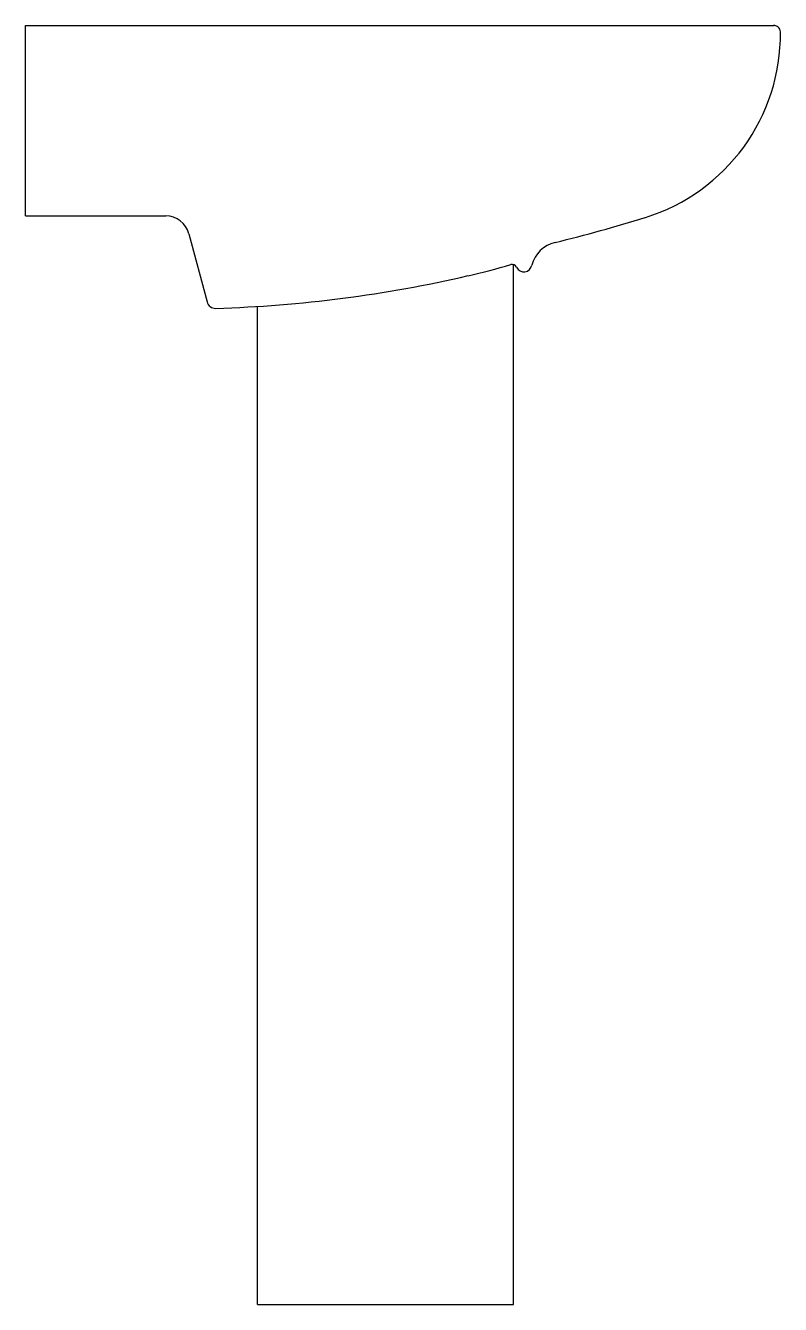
# Model space of a CAD drawing. Extents: x -953.64 to -953.168, y 781.078 to 781.878.
import ezdxf

# ---------------------------------------------------------------- set-up
doc = ezdxf.new("R2010")
doc.units = 0
doc.header["$LTSCALE"] = 0.28
doc.header["$MEASUREMENT"] = 0
doc.linetypes.add('CONTINU', pattern=[0])
doc.layers.get('0').update_dxf_attribs({"linetype": 'CONTINUOUS'})

msp = doc.modelspace()

# ---------------------------------------------------------------- linework, layer by layer
at = {"linetype": 'CONTINU'}
for p, q in [((-953.63956, 781.75895), (-953.63956, 781.87803)), ((-953.63956, 781.87803), (-953.62503, 781.87803)), ((-953.62503, 781.87803), (-953.17138, 781.87803)), ((-953.63956, 781.75895), (-953.55195, 781.75895)), ((-953.53746, 781.74782), (-953.52606, 781.70519)), ((-953.33452, 781.07803), (-953.33452, 781.72856)), ((-953.49452, 781.07803), (-953.49452, 781.70235)), ((-953.49452, 781.07803), (-953.33452, 781.07803))]:
    msp.add_line(p, q, dxfattribs=at)
for centre, radius, start, end in [((-953.17153, 781.87403), 0.004, 0.67564, 95.62984), ((-953.28752, 781.87267), 0.12, 287.22122, 0.67162), ((-953.55195, 781.74395), 0.015, 14.96945, 90.00001), ((-953.54668, 782.70905), 0.99561, 283.8427, 287.21615), ((-953.30368, 781.72293), 0.02001, 103.82936, 164.85105), ((-953.47543, 782.20871), 0.5, 283.02753, 286.1846), ((-953.33522, 781.72564), 0.003, 24.40691, 106.17561), ((-953.32794, 781.72895), 0.005, 204.39764, 350.87282), ((-953.54621, 782.51795), 0.81723, 271.79683, 282.97527), ((-953.52077, 781.70658), 0.00547, 194.72894, 271.90881)]:
    msp.add_arc(centre, radius, start, end, dxfattribs=at)

doc.saveas('drawing.dxf')
